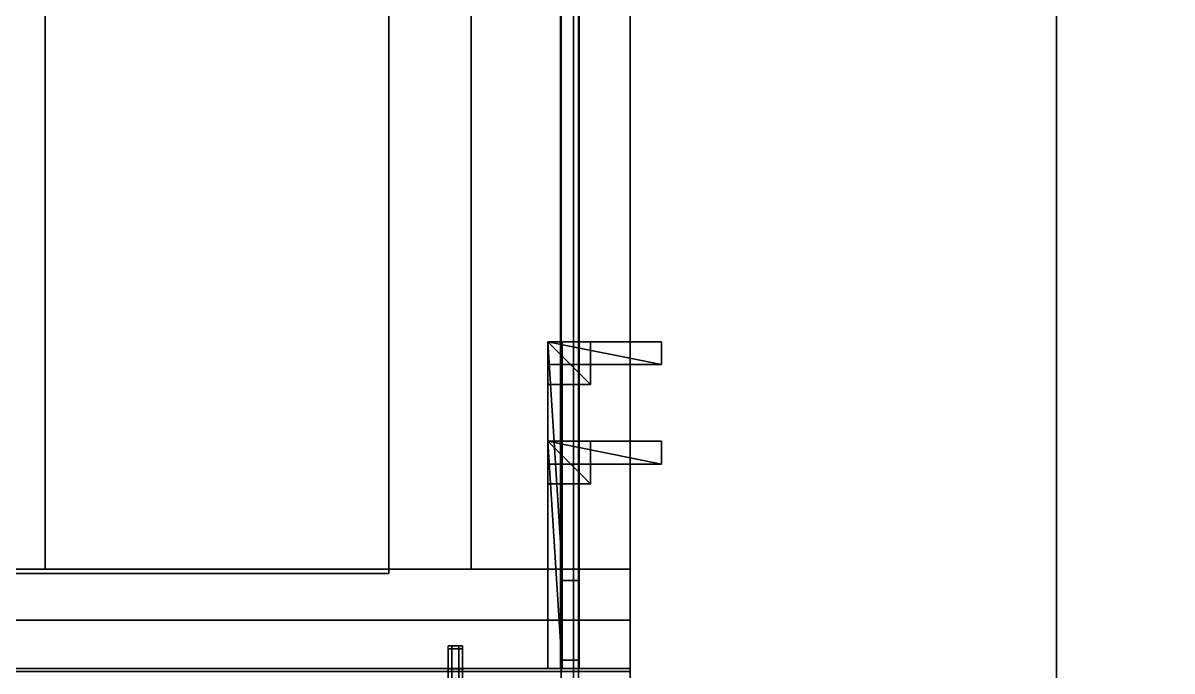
# Model space of a CAD drawing. Extents: x 0 to 4068, y -150 to 4325.
# Drawn here: x 1939.2 to 2343.7, y 2214.7 to 2442.7 of the extents above; entities that cross this region are included whole.
import ezdxf

# ---------------------------------------------------------------- set-up
doc = ezdxf.new("R2010")
doc.units = 0
for name, color, linetype in [('LAYER0', 7, 'CONTINUOUS'), ('LAYER413', 7, 'CONTINUOUS'), ('LAYER414', 2, 'CONTINUOUS'), ('LAYER415', 37, 'CONTINUOUS'), ('LAYER416', 253, 'CONTINUOUS'), ('LAYER417', 253, 'CONTINUOUS'), ('LAYER418', 253, 'CONTINUOUS'), ('LAYER419', 253, 'CONTINUOUS'), ('LAYER420', 253, 'CONTINUOUS'), ('LAYER421', 253, 'CONTINUOUS'), ('LAYER422', 7, 'CONTINUOUS'), ('LAYER433', 7, 'CONTINUOUS'), ('LAYER434', 7, 'CONTINUOUS'), ('LAYER435', 7, 'CONTINUOUS'), ('LAYER437', 7, 'CONTINUOUS'), ('LAYER446', 7, 'CONTINUOUS'), ('LAYER447', 7, 'CONTINUOUS'), ('LAYER465', 7, 'CONTINUOUS'), ('LAYER467', 7, 'CONTINUOUS'), ('LAYER477', 254, 'CONTINUOUS'), ('LAYER656', 7, 'CONTINUOUS'), ('LAYER657', 2, 'CONTINUOUS'), ('LAYER658', 7, 'CONTINUOUS'), ('LAYER659', 253, 'CONTINUOUS'), ('LAYER660', 253, 'CONTINUOUS'), ('LAYER661', 253, 'CONTINUOUS'), ('LAYER662', 253, 'CONTINUOUS'), ('LAYER663', 253, 'CONTINUOUS'), ('LAYER664', 253, 'CONTINUOUS'), ('LAYER665', 7, 'CONTINUOUS'), ('LAYER666', 253, 'CONTINUOUS'), ('LAYER667', 7, 'CONTINUOUS'), ('LAYER669', 253, 'CONTINUOUS'), ('LAYER686', 7, 'CONTINUOUS'), ('LAYER690', 254, 'CONTINUOUS'), ('LAYER821', 19, 'CONTINUOUS'), ('LAYER823', 19, 'CONTINUOUS')]:
    doc.layers.add(name, color=color, linetype=linetype)

msp = doc.modelspace()

# ---------------------------------------------------------------- linework, layer by layer
at = {"layer": 'LAYER0', "invisible_edges": 1}
for points in [[(4068, 4325, -5), (0, -150, -5), (0, 4325, -5), (4068, 4325, -5)], [(0, -150, -5), (4068, 4325, -5), (4068, -150, -5), (0, -150, -5)], [(4068, -150), (0, 4325), (0, -150), (4068, -150)], [(0, 4325), (4068, -150), (4068, 4325), (0, 4325)]]:
    msp.add_3dface(points, dxfattribs=at)
at = {"layer": 'LAYER413'}
for points, invisible_edges in [([(2303, 4325), (2153, 1439), (2153, 4175), (2303, 4325)], 1), ([(2153, 1439), (2303, 4325), (2303, 1571), (2153, 1439)], 1), ([(2153, 4175, 2410), (2303, 1571, 2410), (2303, 4325, 2410), (2153, 4175, 2410)], 1), ([(2303, 4325), (2303, 1571, 2410), (2303, 1571), (2303, 4325)], 1), ([(2303, 1571, 2410), (2303, 4325), (2303, 4325, 2410), (2303, 1571, 2410)], 1), ([(2153, 4175), (2153, 2084.5, 717.5), (2153, 2630.5, 2065.5), (2153, 4175)], 7), ([(2153, 4175), (2153, 2024.5, 717.5), (2153, 2084.5, 717.5), (2153, 4175)], 5), ([(2153, 1439), (2153, 2024.5, 717.5), (2153, 4175), (2153, 1439)], 3), ([(2153, 2630.5, 2145.5), (2153, 1439, 2410), (2153, 4175, 2410), (2153, 2630.5, 2145.5)], 5), ([(2303, 1571, 2410), (2153, 4175, 2410), (2153, 1439, 2410), (2303, 1571, 2410)], 1), ([(2153, 2630.5, 2065.5), (2153, 2084.5, 717.5), (2153, 2630.5, 2145.5), (2153, 2630.5, 2065.5)], 3), ([(2153, 2084.5, 797.5), (2153, 2630.5, 2145.5), (2153, 2084.5, 717.5), (2153, 2084.5, 797.5)], 3), ([(2153, 2024.5, 797.5), (2153, 2630.5, 2145.5), (2153, 2084.5, 797.5), (2153, 2024.5, 797.5)], 3), ([(2153, 1683.5, 1106.5), (2153, 2630.5, 2145.5), (2153, 2024.5, 797.5), (2153, 1683.5, 1106.5)], 7), ([(2153, 1683.5, 1186.5), (2153, 2630.5, 2145.5), (2153, 1683.5, 1106.5), (2153, 1683.5, 1186.5)], 3), ([(2153, 1683.5, 1702.5), (2153, 2630.5, 2145.5), (2153, 1683.5, 1186.5), (2153, 1683.5, 1702.5)], 7), ([(2153, 1683.5, 1782.5), (2153, 2630.5, 2145.5), (2153, 1683.5, 1702.5), (2153, 1683.5, 1782.5)], 3), ([(2153, 1623.5, 1782.5), (2153, 2630.5, 2145.5), (2153, 1683.5, 1782.5), (2153, 1623.5, 1782.5)], 3), ([(2153, 1623.5, 1782.5), (2153, 1439, 2410), (2153, 2630.5, 2145.5), (2153, 1623.5, 1782.5)], 7)]:
    msp.add_3dface(points, dxfattribs=dict(at, invisible_edges=invisible_edges))
at = {"layer": 'LAYER414'}
for points in [[(2124, 2250.5, 827), (2129, 2250.5, 827), (2124, 2330.5, 827), (2124, 2250.5, 827)], [(2124, 2330.5, 827), (2129, 2250.5, 827), (2129, 2330.5, 827), (2124, 2330.5, 827)], [(2124, 2330.5, 827), (2129, 2330.5, 827), (2124, 2330.5, 804), (2124, 2330.5, 827)], [(2124, 2330.5, 804), (2129, 2330.5, 827), (2129, 2330.5, 804), (2124, 2330.5, 804)], [(2124, 2250.5, 827), (2124, 2330.5, 827), (2124, 2250.5, 804), (2124, 2250.5, 827)], [(2124, 2250.5, 804), (2124, 2330.5, 827), (2124, 2330.5, 804), (2124, 2250.5, 804)], [(2124, 2250.5, 804), (2124, 2330.5, 804), (2129, 2250.5, 804), (2124, 2250.5, 804)], [(2129, 2250.5, 804), (2124, 2330.5, 804), (2129, 2330.5, 804), (2129, 2250.5, 804)], [(2129, 2250.5, 804), (2129, 2330.5, 804), (2129, 2250.5, 827), (2129, 2250.5, 804)], [(2129, 2250.5, 827), (2129, 2330.5, 804), (2129, 2330.5, 827), (2129, 2250.5, 827)], [(2124, 2250.5, 804), (2129, 2250.5, 804), (2124, 2250.5, 827), (2124, 2250.5, 804)], [(2124, 2250.5, 827), (2129, 2250.5, 804), (2129, 2250.5, 827), (2124, 2250.5, 827)]]:
    msp.add_3dface(points, dxfattribs=at)
at = {"layer": 'LAYER415', "invisible_edges": 1}
for points in [[(2124, 2330.5, 804), (2124, 2250.5, 827), (2124, 2330.5, 827), (2124, 2330.5, 804)], [(2124, 2250.5, 827), (2124, 2330.5, 804), (2124, 2250.5, 804), (2124, 2250.5, 827)], [(2129, 2330.5, 827), (2124, 2250.5, 827), (2129, 2250.5, 827), (2129, 2330.5, 827)], [(2124, 2250.5, 827), (2129, 2330.5, 827), (2124, 2330.5, 827), (2124, 2250.5, 827)], [(2124, 2330.5, 804), (2129, 2250.5, 804), (2124, 2250.5, 804), (2124, 2330.5, 804)], [(2129, 2250.5, 804), (2124, 2330.5, 804), (2129, 2330.5, 804), (2129, 2250.5, 804)], [(2129, 2330.5, 827), (2124, 2330.5, 804), (2124, 2330.5, 827), (2129, 2330.5, 827)], [(2124, 2330.5, 804), (2129, 2330.5, 827), (2129, 2330.5, 804), (2124, 2330.5, 804)], [(2129, 2250.5, 804), (2129, 2330.5, 827), (2129, 2250.5, 827), (2129, 2250.5, 804)], [(2129, 2330.5, 827), (2129, 2250.5, 804), (2129, 2330.5, 804), (2129, 2330.5, 827)], [(2129, 2250.5, 804), (2124, 2250.5, 827), (2124, 2250.5, 804), (2129, 2250.5, 804)], [(2124, 2250.5, 827), (2129, 2250.5, 804), (2129, 2250.5, 827), (2124, 2250.5, 827)]]:
    msp.add_3dface(points, dxfattribs=at)
at = {"layer": 'LAYER416'}
for points in [[(2124, 2315.5, 827), (2139, 2315.5, 827), (2124, 2330.5, 827), (2124, 2315.5, 827)], [(2124, 2330.5, 827), (2139, 2315.5, 827), (2139, 2330.5, 827), (2124, 2330.5, 827)], [(2124, 2330.5, 827), (2139, 2330.5, 827), (2124, 2330.5, 812), (2124, 2330.5, 827)], [(2124, 2330.5, 812), (2139, 2330.5, 827), (2139, 2330.5, 812), (2124, 2330.5, 812)], [(2124, 2315.5, 827), (2124, 2330.5, 827), (2124, 2315.5, 812), (2124, 2315.5, 827)], [(2124, 2315.5, 812), (2124, 2330.5, 827), (2124, 2330.5, 812), (2124, 2315.5, 812)], [(2124, 2315.5, 812), (2124, 2330.5, 812), (2139, 2315.5, 812), (2124, 2315.5, 812)], [(2139, 2315.5, 812), (2124, 2330.5, 812), (2139, 2330.5, 812), (2139, 2315.5, 812)], [(2139, 2315.5, 812), (2139, 2330.5, 812), (2139, 2315.5, 827), (2139, 2315.5, 812)], [(2139, 2315.5, 827), (2139, 2330.5, 812), (2139, 2330.5, 827), (2139, 2315.5, 827)], [(2124, 2315.5, 812), (2139, 2315.5, 812), (2124, 2315.5, 827), (2124, 2315.5, 812)], [(2124, 2315.5, 827), (2139, 2315.5, 812), (2139, 2315.5, 827), (2124, 2315.5, 827)]]:
    msp.add_3dface(points, dxfattribs=at)
at = {"layer": 'LAYER417'}
for points in [[(2124, 2315.5, 827), (2139, 2315.5, 827), (2124, 2330.5, 827), (2124, 2315.5, 827)], [(2124, 2330.5, 827), (2139, 2315.5, 827), (2139, 2330.5, 827), (2124, 2330.5, 827)], [(2124, 2330.5, 827), (2139, 2330.5, 827), (2124, 2330.5, 812), (2124, 2330.5, 827)], [(2124, 2330.5, 812), (2139, 2330.5, 827), (2139, 2330.5, 812), (2124, 2330.5, 812)], [(2124, 2315.5, 827), (2124, 2330.5, 827), (2124, 2315.5, 812), (2124, 2315.5, 827)], [(2124, 2315.5, 812), (2124, 2330.5, 827), (2124, 2330.5, 812), (2124, 2315.5, 812)], [(2124, 2315.5, 812), (2124, 2330.5, 812), (2139, 2315.5, 812), (2124, 2315.5, 812)], [(2139, 2315.5, 812), (2124, 2330.5, 812), (2139, 2330.5, 812), (2139, 2315.5, 812)], [(2139, 2315.5, 812), (2139, 2330.5, 812), (2139, 2315.5, 827), (2139, 2315.5, 812)], [(2139, 2315.5, 827), (2139, 2330.5, 812), (2139, 2330.5, 827), (2139, 2315.5, 827)], [(2124, 2315.5, 812), (2139, 2315.5, 812), (2124, 2315.5, 827), (2124, 2315.5, 812)], [(2124, 2315.5, 827), (2139, 2315.5, 812), (2139, 2315.5, 827), (2124, 2315.5, 827)]]:
    msp.add_3dface(points, dxfattribs=at)
at = {"layer": 'LAYER418'}
for points in [[(2124, 2315.5, 827), (2139, 2315.5, 827), (2124, 2330.5, 827), (2124, 2315.5, 827)], [(2124, 2330.5, 827), (2139, 2315.5, 827), (2139, 2330.5, 827), (2124, 2330.5, 827)], [(2124, 2330.5, 827), (2139, 2330.5, 827), (2124, 2330.5, 812), (2124, 2330.5, 827)], [(2124, 2330.5, 812), (2139, 2330.5, 827), (2139, 2330.5, 812), (2124, 2330.5, 812)], [(2124, 2315.5, 827), (2124, 2330.5, 827), (2124, 2315.5, 812), (2124, 2315.5, 827)], [(2124, 2315.5, 812), (2124, 2330.5, 827), (2124, 2330.5, 812), (2124, 2315.5, 812)], [(2124, 2315.5, 812), (2124, 2330.5, 812), (2139, 2315.5, 812), (2124, 2315.5, 812)], [(2139, 2315.5, 812), (2124, 2330.5, 812), (2139, 2330.5, 812), (2139, 2315.5, 812)], [(2139, 2315.5, 812), (2139, 2330.5, 812), (2139, 2315.5, 827), (2139, 2315.5, 812)], [(2139, 2315.5, 827), (2139, 2330.5, 812), (2139, 2330.5, 827), (2139, 2315.5, 827)], [(2124, 2315.5, 812), (2139, 2315.5, 812), (2124, 2315.5, 827), (2124, 2315.5, 812)], [(2124, 2315.5, 827), (2139, 2315.5, 812), (2139, 2315.5, 827), (2124, 2315.5, 827)]]:
    msp.add_3dface(points, dxfattribs=at)
at = {"layer": 'LAYER419'}
for points in [[(2124, 2315.5, 827), (2139, 2315.5, 827), (2124, 2330.5, 827), (2124, 2315.5, 827)], [(2124, 2330.5, 827), (2139, 2315.5, 827), (2139, 2330.5, 827), (2124, 2330.5, 827)], [(2124, 2330.5, 827), (2139, 2330.5, 827), (2124, 2330.5, 812), (2124, 2330.5, 827)], [(2124, 2330.5, 812), (2139, 2330.5, 827), (2139, 2330.5, 812), (2124, 2330.5, 812)], [(2124, 2315.5, 827), (2124, 2330.5, 827), (2124, 2315.5, 812), (2124, 2315.5, 827)], [(2124, 2315.5, 812), (2124, 2330.5, 827), (2124, 2330.5, 812), (2124, 2315.5, 812)], [(2124, 2315.5, 812), (2124, 2330.5, 812), (2139, 2315.5, 812), (2124, 2315.5, 812)], [(2139, 2315.5, 812), (2124, 2330.5, 812), (2139, 2330.5, 812), (2139, 2315.5, 812)], [(2139, 2315.5, 812), (2139, 2330.5, 812), (2139, 2315.5, 827), (2139, 2315.5, 812)], [(2139, 2315.5, 827), (2139, 2330.5, 812), (2139, 2330.5, 827), (2139, 2315.5, 827)], [(2124, 2315.5, 812), (2139, 2315.5, 812), (2124, 2315.5, 827), (2124, 2315.5, 812)], [(2124, 2315.5, 827), (2139, 2315.5, 812), (2139, 2315.5, 827), (2124, 2315.5, 827)]]:
    msp.add_3dface(points, dxfattribs=at)
at = {"layer": 'LAYER420'}
for points in [[(2124, 2322.5, 827), (2164, 2322.5, 827), (2124, 2330.5, 827), (2124, 2322.5, 827)], [(2124, 2330.5, 827), (2164, 2322.5, 827), (2164, 2330.5, 827), (2124, 2330.5, 827)], [(2124, 2330.5, 827), (2164, 2330.5, 827), (2124, 2330.5, 819), (2124, 2330.5, 827)], [(2124, 2330.5, 819), (2164, 2330.5, 827), (2164, 2330.5, 819), (2124, 2330.5, 819)], [(2124, 2322.5, 827), (2124, 2330.5, 827), (2124, 2322.5, 819), (2124, 2322.5, 827)], [(2124, 2322.5, 819), (2124, 2330.5, 827), (2124, 2330.5, 819), (2124, 2322.5, 819)], [(2124, 2322.5, 819), (2124, 2330.5, 819), (2164, 2322.5, 819), (2124, 2322.5, 819)], [(2164, 2322.5, 819), (2124, 2330.5, 819), (2164, 2330.5, 819), (2164, 2322.5, 819)], [(2164, 2322.5, 819), (2164, 2330.5, 819), (2164, 2322.5, 827), (2164, 2322.5, 819)], [(2164, 2322.5, 827), (2164, 2330.5, 819), (2164, 2330.5, 827), (2164, 2322.5, 827)], [(2124, 2322.5, 819), (2164, 2322.5, 819), (2124, 2322.5, 827), (2124, 2322.5, 819)], [(2124, 2322.5, 827), (2164, 2322.5, 819), (2164, 2322.5, 827), (2124, 2322.5, 827)]]:
    msp.add_3dface(points, dxfattribs=at)
at = {"layer": 'LAYER421'}
for points in [[(2124, 2250.5, 827), (2129, 2250.5, 827), (2124, 2330.5, 827), (2124, 2250.5, 827)], [(2124, 2330.5, 827), (2129, 2250.5, 827), (2129, 2330.5, 827), (2124, 2330.5, 827)], [(2124, 2330.5, 827), (2129, 2330.5, 827), (2124, 2330.5, 811), (2124, 2330.5, 827)], [(2124, 2330.5, 811), (2129, 2330.5, 827), (2129, 2330.5, 811), (2124, 2330.5, 811)], [(2124, 2250.5, 827), (2124, 2330.5, 827), (2124, 2250.5, 811), (2124, 2250.5, 827)], [(2124, 2250.5, 811), (2124, 2330.5, 827), (2124, 2330.5, 811), (2124, 2250.5, 811)], [(2124, 2250.5, 811), (2124, 2330.5, 811), (2129, 2250.5, 811), (2124, 2250.5, 811)], [(2129, 2250.5, 811), (2124, 2330.5, 811), (2129, 2330.5, 811), (2129, 2250.5, 811)], [(2129, 2250.5, 811), (2129, 2330.5, 811), (2129, 2250.5, 827), (2129, 2250.5, 811)], [(2129, 2250.5, 827), (2129, 2330.5, 811), (2129, 2330.5, 827), (2129, 2250.5, 827)], [(2124, 2250.5, 811), (2129, 2250.5, 811), (2124, 2250.5, 827), (2124, 2250.5, 811)], [(2124, 2250.5, 827), (2129, 2250.5, 811), (2129, 2250.5, 827), (2124, 2250.5, 827)]]:
    msp.add_3dface(points, dxfattribs=at)
at = {"layer": 'LAYER422', "invisible_edges": 1}
for points in [[(2153, 2250.5, 149), (1617, 2994.5, 149), (2153, 2994.5, 149), (2153, 2250.5, 149)], [(1617, 2994.5, 149), (2153, 2250.5, 149), (1617, 2250.5, 149), (1617, 2994.5, 149)], [(1617, 2250.5, 167), (2153, 2994.5, 167), (1617, 2994.5, 167), (1617, 2250.5, 167)], [(2153, 2994.5, 167), (1617, 2250.5, 167), (2153, 2250.5, 167), (2153, 2994.5, 167)], [(2153, 2994.5, 167), (2153, 2250.5, 149), (2153, 2994.5, 149), (2153, 2994.5, 167)], [(2153, 2250.5, 149), (2153, 2994.5, 167), (2153, 2250.5, 167), (2153, 2250.5, 149)], [(2153, 2250.5, 149), (1617, 2250.5, 167), (1617, 2250.5, 149), (2153, 2250.5, 149)], [(1617, 2250.5, 167), (2153, 2250.5, 149), (2153, 2250.5, 167), (1617, 2250.5, 167)]]:
    msp.add_3dface(points, dxfattribs=at)
at = {"layer": 'LAYER433', "invisible_edges": 1}
for points in [[(2097, 2994.5, 228), (1947, 2250.5, 228), (2097, 2250.5, 228), (2097, 2994.5, 228)], [(1947, 2250.5, 228), (2097, 2994.5, 228), (1947, 2994.5, 228), (1947, 2250.5, 228)], [(1947, 2994.5, 210), (1947, 2250.5, 228), (1947, 2994.5, 228), (1947, 2994.5, 210)], [(1947, 2250.5, 228), (1947, 2994.5, 210), (1947, 2250.5, 210), (1947, 2250.5, 228)], [(1947, 2994.5, 210), (2097, 2250.5, 210), (1947, 2250.5, 210), (1947, 2994.5, 210)], [(2097, 2250.5, 210), (1947, 2994.5, 210), (2097, 2994.5, 210), (2097, 2250.5, 210)], [(2097, 2250.5, 210), (2097, 2994.5, 228), (2097, 2250.5, 228), (2097, 2250.5, 210)], [(2097, 2994.5, 228), (2097, 2250.5, 210), (2097, 2994.5, 210), (2097, 2994.5, 228)], [(2097, 2250.5, 210), (1947, 2250.5, 228), (1947, 2250.5, 210), (2097, 2250.5, 210)], [(1947, 2250.5, 228), (2097, 2250.5, 210), (2097, 2250.5, 228), (1947, 2250.5, 228)]]:
    msp.add_3dface(points, dxfattribs=at)
at = {"layer": 'LAYER434', "invisible_edges": 1}
for points in [[(2097, 2994.5, 210), (1947, 2250.5, 210), (2097, 2250.5, 210), (2097, 2994.5, 210)], [(1947, 2250.5, 210), (2097, 2994.5, 210), (1947, 2994.5, 210), (1947, 2250.5, 210)], [(1947, 2994.5, 192), (1947, 2250.5, 210), (1947, 2994.5, 210), (1947, 2994.5, 192)], [(1947, 2250.5, 210), (1947, 2994.5, 192), (1947, 2250.5, 192), (1947, 2250.5, 210)], [(1947, 2994.5, 192), (2097, 2250.5, 192), (1947, 2250.5, 192), (1947, 2994.5, 192)], [(2097, 2250.5, 192), (1947, 2994.5, 192), (2097, 2994.5, 192), (2097, 2250.5, 192)], [(2097, 2250.5, 192), (2097, 2994.5, 210), (2097, 2250.5, 210), (2097, 2250.5, 192)], [(2097, 2994.5, 210), (2097, 2250.5, 192), (2097, 2994.5, 192), (2097, 2994.5, 210)], [(2097, 2250.5, 192), (1947, 2250.5, 210), (1947, 2250.5, 192), (2097, 2250.5, 192)], [(1947, 2250.5, 210), (2097, 2250.5, 192), (2097, 2250.5, 210), (1947, 2250.5, 210)]]:
    msp.add_3dface(points, dxfattribs=at)
at = {"layer": 'LAYER435', "invisible_edges": 1}
for points in [[(2097, 2994.5, 246), (1947, 2250.5, 246), (2097, 2250.5, 246), (2097, 2994.5, 246)], [(1947, 2250.5, 246), (2097, 2994.5, 246), (1947, 2994.5, 246), (1947, 2250.5, 246)], [(1947, 2994.5, 228), (1947, 2250.5, 246), (1947, 2994.5, 246), (1947, 2994.5, 228)], [(1947, 2250.5, 246), (1947, 2994.5, 228), (1947, 2250.5, 228), (1947, 2250.5, 246)], [(1947, 2994.5, 228), (2097, 2250.5, 228), (1947, 2250.5, 228), (1947, 2994.5, 228)], [(2097, 2250.5, 228), (1947, 2994.5, 228), (2097, 2994.5, 228), (2097, 2250.5, 228)], [(2097, 2250.5, 228), (2097, 2994.5, 246), (2097, 2250.5, 246), (2097, 2250.5, 228)], [(2097, 2994.5, 246), (2097, 2250.5, 228), (2097, 2994.5, 228), (2097, 2994.5, 246)], [(2097, 2250.5, 228), (1947, 2250.5, 246), (1947, 2250.5, 228), (2097, 2250.5, 228)], [(1947, 2250.5, 246), (2097, 2250.5, 228), (2097, 2250.5, 246), (1947, 2250.5, 246)]]:
    msp.add_3dface(points, dxfattribs=at)
at = {"layer": 'LAYER437', "invisible_edges": 1}
for points in [[(2153, 2250.5, 148), (1617, 2250.5, 868), (2153, 2250.5, 868), (2153, 2250.5, 148)], [(1617, 2250.5, 868), (2153, 2250.5, 148), (1617, 2250.5, 148), (1617, 2250.5, 868)], [(2153, 2250.5, 148), (1617, 2232.5, 148), (1617, 2250.5, 148), (2153, 2250.5, 148)], [(1617, 2232.5, 148), (2153, 2250.5, 148), (2153, 2232.5, 148), (1617, 2232.5, 148)], [(2153, 2232.5, 868), (1617, 2250.5, 868), (1617, 2232.5, 868), (2153, 2232.5, 868)], [(1617, 2250.5, 868), (2153, 2232.5, 868), (2153, 2250.5, 868), (1617, 2250.5, 868)], [(2153, 2232.5, 868), (2153, 2250.5, 148), (2153, 2250.5, 868), (2153, 2232.5, 868)], [(2153, 2250.5, 148), (2153, 2232.5, 868), (2153, 2232.5, 148), (2153, 2250.5, 148)], [(1617, 2232.5, 148), (2153, 2232.5, 868), (1617, 2232.5, 868), (1617, 2232.5, 148)], [(2153, 2232.5, 868), (1617, 2232.5, 148), (2153, 2232.5, 148), (2153, 2232.5, 868)]]:
    msp.add_3dface(points, dxfattribs=at)
at = {"layer": 'LAYER446', "invisible_edges": 1}
for points in [[(2135, 2994.5, 867.5), (2153, 2250.5, 867.5), (2153, 2994.5, 867.5), (2135, 2994.5, 867.5)], [(2153, 2250.5, 867.5), (2135, 2994.5, 867.5), (2135, 2250.5, 867.5), (2153, 2250.5, 867.5)], [(2135, 2250.5, 747.5), (2153, 2994.5, 747.5), (2153, 2250.5, 747.5), (2135, 2250.5, 747.5)], [(2153, 2994.5, 747.5), (2135, 2250.5, 747.5), (2135, 2994.5, 747.5), (2153, 2994.5, 747.5)], [(2135, 2994.5, 867.5), (2135, 2250.5, 747.5), (2135, 2250.5, 867.5), (2135, 2994.5, 867.5)], [(2135, 2250.5, 747.5), (2135, 2994.5, 867.5), (2135, 2994.5, 747.5), (2135, 2250.5, 747.5)], [(2153, 2994.5, 747.5), (2153, 2250.5, 867.5), (2153, 2250.5, 747.5), (2153, 2994.5, 747.5)], [(2153, 2250.5, 867.5), (2153, 2994.5, 747.5), (2153, 2994.5, 867.5), (2153, 2250.5, 867.5)], [(2135, 2250.5, 747.5), (2153, 2250.5, 867.5), (2135, 2250.5, 867.5), (2135, 2250.5, 747.5)], [(2153, 2250.5, 867.5), (2135, 2250.5, 747.5), (2153, 2250.5, 747.5), (2153, 2250.5, 867.5)]]:
    msp.add_3dface(points, dxfattribs=at)
at = {"layer": 'LAYER447', "invisible_edges": 1}
for points in [[(2128.7, 2998.5, 867.5), (2134.7, 2246.5, 867.5), (2134.7, 2998.5, 867.5), (2128.7, 2998.5, 867.5)], [(2134.7, 2246.5, 867.5), (2128.7, 2998.5, 867.5), (2128.7, 2246.5, 867.5), (2134.7, 2246.5, 867.5)], [(2128.7, 2246.5, 163), (2134.7, 2998.5, 163), (2134.7, 2246.5, 163), (2128.7, 2246.5, 163)], [(2134.7, 2998.5, 163), (2128.7, 2246.5, 163), (2128.7, 2998.5, 163), (2134.7, 2998.5, 163)], [(2128.7, 2998.5, 867.5), (2128.7, 2246.5, 163), (2128.7, 2246.5, 867.5), (2128.7, 2998.5, 867.5)], [(2128.7, 2246.5, 163), (2128.7, 2998.5, 867.5), (2128.7, 2998.5, 163), (2128.7, 2246.5, 163)], [(2134.7, 2998.5, 163), (2134.7, 2246.5, 867.5), (2134.7, 2246.5, 163), (2134.7, 2998.5, 163)], [(2134.7, 2246.5, 867.5), (2134.7, 2998.5, 163), (2134.7, 2998.5, 867.5), (2134.7, 2246.5, 867.5)], [(2128.7, 2246.5, 163), (2134.7, 2246.5, 867.5), (2128.7, 2246.5, 867.5), (2128.7, 2246.5, 163)], [(2134.7, 2246.5, 867.5), (2128.7, 2246.5, 163), (2134.7, 2246.5, 163), (2134.7, 2246.5, 867.5)]]:
    msp.add_3dface(points, dxfattribs=at)
at = {"layer": 'LAYER465', "invisible_edges": 1}
for points in [[(2153, 2232.5, 148), (1617, 2214.5, 148), (1617, 2232.5, 148), (2153, 2232.5, 148)], [(1617, 2214.5, 148), (2153, 2232.5, 148), (2153, 2214.5, 148), (1617, 2214.5, 148)], [(2153, 2214.5, 868), (1617, 2232.5, 868), (1617, 2214.5, 868), (2153, 2214.5, 868)], [(1617, 2232.5, 868), (2153, 2214.5, 868), (2153, 2232.5, 868), (1617, 2232.5, 868)], [(1617, 2232.5, 868), (2153, 2232.5, 148), (1617, 2232.5, 148), (1617, 2232.5, 868)], [(2153, 2232.5, 148), (1617, 2232.5, 868), (2153, 2232.5, 868), (2153, 2232.5, 148)], [(2153, 2232.5, 148), (2153, 2214.5, 868), (2153, 2214.5, 148), (2153, 2232.5, 148)], [(2153, 2214.5, 868), (2153, 2232.5, 148), (2153, 2232.5, 868), (2153, 2214.5, 868)]]:
    msp.add_3dface(points, dxfattribs=at)
at = {"layer": 'LAYER467', "invisible_edges": 1}
for points in [[(2128.7, 2218.5, 867.5), (2134.7, 1946.5, 867.5), (2134.7, 2218.5, 867.5), (2128.7, 2218.5, 867.5)], [(2134.7, 1946.5, 867.5), (2128.7, 2218.5, 867.5), (2128.7, 1946.5, 867.5), (2134.7, 1946.5, 867.5)], [(2134.7, 2218.5, 163), (2128.7, 2218.5, 867.5), (2134.7, 2218.5, 867.5), (2134.7, 2218.5, 163)], [(2128.7, 2218.5, 867.5), (2134.7, 2218.5, 163), (2128.7, 2218.5, 163), (2128.7, 2218.5, 867.5)], [(2128.7, 1946.5, 163), (2134.7, 2218.5, 163), (2134.7, 1946.5, 163), (2128.7, 1946.5, 163)], [(2134.7, 2218.5, 163), (2128.7, 1946.5, 163), (2128.7, 2218.5, 163), (2134.7, 2218.5, 163)], [(2128.7, 2218.5, 867.5), (2128.7, 1946.5, 163), (2128.7, 1946.5, 867.5), (2128.7, 2218.5, 867.5)], [(2128.7, 1946.5, 163), (2128.7, 2218.5, 867.5), (2128.7, 2218.5, 163), (2128.7, 1946.5, 163)], [(2134.7, 2218.5, 163), (2134.7, 1946.5, 867.5), (2134.7, 1946.5, 163), (2134.7, 2218.5, 163)], [(2134.7, 1946.5, 867.5), (2134.7, 2218.5, 163), (2134.7, 2218.5, 867.5), (2134.7, 1946.5, 867.5)]]:
    msp.add_3dface(points, dxfattribs=at)
at = {"layer": 'LAYER477'}
for points in [[(2088.9, 2222.5, 496.5), (2093.9, 2222.5, 496.5), (2092.65, 2222.5, 498.665), (2090.15, 2222.5, 498.665)], [(2088.9, 2222.5, 496.5), (2090.15, 2222.5, 494.3349), (2092.65, 2222.5, 494.3349), (2093.9, 2222.5, 496.5)]]:
    msp.add_3dface(points, dxfattribs=at)
at = {"layer": 'LAYER656', "invisible_edges": 1}
for points in [[(2135, 2215.5, 2221), (2153, 3029.5, 2221), (2153, 2215.5, 2221), (2135, 2215.5, 2221)], [(2153, 3029.5, 2221), (2135, 2215.5, 2221), (2135, 3029.5, 2221), (2153, 3029.5, 2221)], [(2135, 3029.5, 2341), (2153, 2215.5, 2341), (2153, 3029.5, 2341), (2135, 3029.5, 2341)], [(2153, 2215.5, 2341), (2135, 3029.5, 2341), (2135, 2215.5, 2341), (2153, 2215.5, 2341)], [(2135, 2215.5, 2221), (2135, 3029.5, 2341), (2135, 3029.5, 2221), (2135, 2215.5, 2221)], [(2135, 3029.5, 2341), (2135, 2215.5, 2221), (2135, 2215.5, 2341), (2135, 3029.5, 2341)], [(2153, 2215.5, 2341), (2153, 3029.5, 2221), (2153, 3029.5, 2341), (2153, 2215.5, 2341)], [(2153, 3029.5, 2221), (2153, 2215.5, 2341), (2153, 2215.5, 2221), (2153, 3029.5, 2221)], [(2153, 2215.5, 2341), (2135, 2215.5, 2221), (2153, 2215.5, 2221), (2153, 2215.5, 2341)], [(2135, 2215.5, 2221), (2153, 2215.5, 2341), (2135, 2215.5, 2341), (2135, 2215.5, 2221)]]:
    msp.add_3dface(points, dxfattribs=at)
at = {"layer": 'LAYER657'}
for points in [[(2124, 2215.5, 2318), (2129, 2215.5, 2318), (2124, 2295.5, 2318), (2124, 2215.5, 2318)], [(2124, 2295.5, 2318), (2129, 2215.5, 2318), (2129, 2295.5, 2318), (2124, 2295.5, 2318)], [(2124, 2295.5, 2318), (2129, 2295.5, 2318), (2124, 2295.5, 2295), (2124, 2295.5, 2318)], [(2124, 2295.5, 2295), (2129, 2295.5, 2318), (2129, 2295.5, 2295), (2124, 2295.5, 2295)], [(2124, 2215.5, 2318), (2124, 2295.5, 2318), (2124, 2215.5, 2295), (2124, 2215.5, 2318)], [(2124, 2215.5, 2295), (2124, 2295.5, 2318), (2124, 2295.5, 2295), (2124, 2215.5, 2295)], [(2124, 2215.5, 2295), (2124, 2295.5, 2295), (2129, 2215.5, 2295), (2124, 2215.5, 2295)], [(2129, 2215.5, 2295), (2124, 2295.5, 2295), (2129, 2295.5, 2295), (2129, 2215.5, 2295)], [(2129, 2215.5, 2295), (2129, 2295.5, 2295), (2129, 2215.5, 2318), (2129, 2215.5, 2295)], [(2129, 2215.5, 2318), (2129, 2295.5, 2295), (2129, 2295.5, 2318), (2129, 2215.5, 2318)], [(2124, 2215.5, 2295), (2129, 2215.5, 2295), (2124, 2215.5, 2318), (2124, 2215.5, 2295)], [(2124, 2215.5, 2318), (2129, 2215.5, 2295), (2129, 2215.5, 2318), (2124, 2215.5, 2318)]]:
    msp.add_3dface(points, dxfattribs=at)
at = {"layer": 'LAYER658', "invisible_edges": 1}
for points in [[(2124, 2295.5, 2295), (2124, 2215.5, 2318), (2124, 2295.5, 2318), (2124, 2295.5, 2295)], [(2124, 2215.5, 2318), (2124, 2295.5, 2295), (2124, 2215.5, 2295), (2124, 2215.5, 2318)], [(2129, 2295.5, 2318), (2124, 2215.5, 2318), (2129, 2215.5, 2318), (2129, 2295.5, 2318)], [(2124, 2215.5, 2318), (2129, 2295.5, 2318), (2124, 2295.5, 2318), (2124, 2215.5, 2318)], [(2124, 2295.5, 2295), (2129, 2215.5, 2295), (2124, 2215.5, 2295), (2124, 2295.5, 2295)], [(2129, 2215.5, 2295), (2124, 2295.5, 2295), (2129, 2295.5, 2295), (2129, 2215.5, 2295)], [(2129, 2295.5, 2318), (2124, 2295.5, 2295), (2124, 2295.5, 2318), (2129, 2295.5, 2318)], [(2124, 2295.5, 2295), (2129, 2295.5, 2318), (2129, 2295.5, 2295), (2124, 2295.5, 2295)], [(2129, 2215.5, 2295), (2129, 2295.5, 2318), (2129, 2215.5, 2318), (2129, 2215.5, 2295)], [(2129, 2295.5, 2318), (2129, 2215.5, 2295), (2129, 2295.5, 2295), (2129, 2295.5, 2318)], [(2129, 2215.5, 2295), (2124, 2215.5, 2318), (2124, 2215.5, 2295), (2129, 2215.5, 2295)], [(2124, 2215.5, 2318), (2129, 2215.5, 2295), (2129, 2215.5, 2318), (2124, 2215.5, 2318)]]:
    msp.add_3dface(points, dxfattribs=at)
at = {"layer": 'LAYER659'}
for points in [[(2124, 2280.5, 2318), (2139, 2280.5, 2318), (2124, 2295.5, 2318), (2124, 2280.5, 2318)], [(2124, 2295.5, 2318), (2139, 2280.5, 2318), (2139, 2295.5, 2318), (2124, 2295.5, 2318)], [(2124, 2295.5, 2318), (2139, 2295.5, 2318), (2124, 2295.5, 2303), (2124, 2295.5, 2318)], [(2124, 2295.5, 2303), (2139, 2295.5, 2318), (2139, 2295.5, 2303), (2124, 2295.5, 2303)], [(2124, 2280.5, 2318), (2124, 2295.5, 2318), (2124, 2280.5, 2303), (2124, 2280.5, 2318)], [(2124, 2280.5, 2303), (2124, 2295.5, 2318), (2124, 2295.5, 2303), (2124, 2280.5, 2303)], [(2124, 2280.5, 2303), (2124, 2295.5, 2303), (2139, 2280.5, 2303), (2124, 2280.5, 2303)], [(2139, 2280.5, 2303), (2124, 2295.5, 2303), (2139, 2295.5, 2303), (2139, 2280.5, 2303)], [(2139, 2280.5, 2303), (2139, 2295.5, 2303), (2139, 2280.5, 2318), (2139, 2280.5, 2303)], [(2139, 2280.5, 2318), (2139, 2295.5, 2303), (2139, 2295.5, 2318), (2139, 2280.5, 2318)], [(2124, 2280.5, 2303), (2139, 2280.5, 2303), (2124, 2280.5, 2318), (2124, 2280.5, 2303)], [(2124, 2280.5, 2318), (2139, 2280.5, 2303), (2139, 2280.5, 2318), (2124, 2280.5, 2318)]]:
    msp.add_3dface(points, dxfattribs=at)
at = {"layer": 'LAYER660'}
for points in [[(2124, 2280.5, 2318), (2139, 2280.5, 2318), (2124, 2295.5, 2318), (2124, 2280.5, 2318)], [(2124, 2295.5, 2318), (2139, 2280.5, 2318), (2139, 2295.5, 2318), (2124, 2295.5, 2318)], [(2124, 2295.5, 2318), (2139, 2295.5, 2318), (2124, 2295.5, 2303), (2124, 2295.5, 2318)], [(2124, 2295.5, 2303), (2139, 2295.5, 2318), (2139, 2295.5, 2303), (2124, 2295.5, 2303)], [(2124, 2280.5, 2318), (2124, 2295.5, 2318), (2124, 2280.5, 2303), (2124, 2280.5, 2318)], [(2124, 2280.5, 2303), (2124, 2295.5, 2318), (2124, 2295.5, 2303), (2124, 2280.5, 2303)], [(2124, 2280.5, 2303), (2124, 2295.5, 2303), (2139, 2280.5, 2303), (2124, 2280.5, 2303)], [(2139, 2280.5, 2303), (2124, 2295.5, 2303), (2139, 2295.5, 2303), (2139, 2280.5, 2303)], [(2139, 2280.5, 2303), (2139, 2295.5, 2303), (2139, 2280.5, 2318), (2139, 2280.5, 2303)], [(2139, 2280.5, 2318), (2139, 2295.5, 2303), (2139, 2295.5, 2318), (2139, 2280.5, 2318)], [(2124, 2280.5, 2303), (2139, 2280.5, 2303), (2124, 2280.5, 2318), (2124, 2280.5, 2303)], [(2124, 2280.5, 2318), (2139, 2280.5, 2303), (2139, 2280.5, 2318), (2124, 2280.5, 2318)]]:
    msp.add_3dface(points, dxfattribs=at)
at = {"layer": 'LAYER661'}
for points in [[(2124, 2280.5, 2318), (2139, 2280.5, 2318), (2124, 2295.5, 2318), (2124, 2280.5, 2318)], [(2124, 2295.5, 2318), (2139, 2280.5, 2318), (2139, 2295.5, 2318), (2124, 2295.5, 2318)], [(2124, 2295.5, 2318), (2139, 2295.5, 2318), (2124, 2295.5, 2303), (2124, 2295.5, 2318)], [(2124, 2295.5, 2303), (2139, 2295.5, 2318), (2139, 2295.5, 2303), (2124, 2295.5, 2303)], [(2124, 2280.5, 2318), (2124, 2295.5, 2318), (2124, 2280.5, 2303), (2124, 2280.5, 2318)], [(2124, 2280.5, 2303), (2124, 2295.5, 2318), (2124, 2295.5, 2303), (2124, 2280.5, 2303)], [(2124, 2280.5, 2303), (2124, 2295.5, 2303), (2139, 2280.5, 2303), (2124, 2280.5, 2303)], [(2139, 2280.5, 2303), (2124, 2295.5, 2303), (2139, 2295.5, 2303), (2139, 2280.5, 2303)], [(2139, 2280.5, 2303), (2139, 2295.5, 2303), (2139, 2280.5, 2318), (2139, 2280.5, 2303)], [(2139, 2280.5, 2318), (2139, 2295.5, 2303), (2139, 2295.5, 2318), (2139, 2280.5, 2318)], [(2124, 2280.5, 2303), (2139, 2280.5, 2303), (2124, 2280.5, 2318), (2124, 2280.5, 2303)], [(2124, 2280.5, 2318), (2139, 2280.5, 2303), (2139, 2280.5, 2318), (2124, 2280.5, 2318)]]:
    msp.add_3dface(points, dxfattribs=at)
at = {"layer": 'LAYER662'}
for points in [[(2124, 2280.5, 2318), (2139, 2280.5, 2318), (2124, 2295.5, 2318), (2124, 2280.5, 2318)], [(2124, 2295.5, 2318), (2139, 2280.5, 2318), (2139, 2295.5, 2318), (2124, 2295.5, 2318)], [(2124, 2295.5, 2318), (2139, 2295.5, 2318), (2124, 2295.5, 2303), (2124, 2295.5, 2318)], [(2124, 2295.5, 2303), (2139, 2295.5, 2318), (2139, 2295.5, 2303), (2124, 2295.5, 2303)], [(2124, 2280.5, 2318), (2124, 2295.5, 2318), (2124, 2280.5, 2303), (2124, 2280.5, 2318)], [(2124, 2280.5, 2303), (2124, 2295.5, 2318), (2124, 2295.5, 2303), (2124, 2280.5, 2303)], [(2124, 2280.5, 2303), (2124, 2295.5, 2303), (2139, 2280.5, 2303), (2124, 2280.5, 2303)], [(2139, 2280.5, 2303), (2124, 2295.5, 2303), (2139, 2295.5, 2303), (2139, 2280.5, 2303)], [(2139, 2280.5, 2303), (2139, 2295.5, 2303), (2139, 2280.5, 2318), (2139, 2280.5, 2303)], [(2139, 2280.5, 2318), (2139, 2295.5, 2303), (2139, 2295.5, 2318), (2139, 2280.5, 2318)], [(2124, 2280.5, 2303), (2139, 2280.5, 2303), (2124, 2280.5, 2318), (2124, 2280.5, 2303)], [(2124, 2280.5, 2318), (2139, 2280.5, 2303), (2139, 2280.5, 2318), (2124, 2280.5, 2318)]]:
    msp.add_3dface(points, dxfattribs=at)
at = {"layer": 'LAYER663'}
for points in [[(2124, 2287.5, 2318), (2164, 2287.5, 2318), (2124, 2295.5, 2318), (2124, 2287.5, 2318)], [(2124, 2295.5, 2318), (2164, 2287.5, 2318), (2164, 2295.5, 2318), (2124, 2295.5, 2318)], [(2124, 2295.5, 2318), (2164, 2295.5, 2318), (2124, 2295.5, 2310), (2124, 2295.5, 2318)], [(2124, 2295.5, 2310), (2164, 2295.5, 2318), (2164, 2295.5, 2310), (2124, 2295.5, 2310)], [(2124, 2287.5, 2318), (2124, 2295.5, 2318), (2124, 2287.5, 2310), (2124, 2287.5, 2318)], [(2124, 2287.5, 2310), (2124, 2295.5, 2318), (2124, 2295.5, 2310), (2124, 2287.5, 2310)], [(2124, 2287.5, 2310), (2124, 2295.5, 2310), (2164, 2287.5, 2310), (2124, 2287.5, 2310)], [(2164, 2287.5, 2310), (2124, 2295.5, 2310), (2164, 2295.5, 2310), (2164, 2287.5, 2310)], [(2164, 2287.5, 2310), (2164, 2295.5, 2310), (2164, 2287.5, 2318), (2164, 2287.5, 2310)], [(2164, 2287.5, 2318), (2164, 2295.5, 2310), (2164, 2295.5, 2318), (2164, 2287.5, 2318)], [(2124, 2287.5, 2310), (2164, 2287.5, 2310), (2124, 2287.5, 2318), (2124, 2287.5, 2310)], [(2124, 2287.5, 2318), (2164, 2287.5, 2310), (2164, 2287.5, 2318), (2124, 2287.5, 2318)]]:
    msp.add_3dface(points, dxfattribs=at)
at = {"layer": 'LAYER664'}
for points in [[(2124, 2215.5, 2318), (2129, 2215.5, 2318), (2124, 2295.5, 2318), (2124, 2215.5, 2318)], [(2124, 2295.5, 2318), (2129, 2215.5, 2318), (2129, 2295.5, 2318), (2124, 2295.5, 2318)], [(2124, 2295.5, 2318), (2129, 2295.5, 2318), (2124, 2295.5, 2302), (2124, 2295.5, 2318)], [(2124, 2295.5, 2302), (2129, 2295.5, 2318), (2129, 2295.5, 2302), (2124, 2295.5, 2302)], [(2124, 2215.5, 2318), (2124, 2295.5, 2318), (2124, 2215.5, 2302), (2124, 2215.5, 2318)], [(2124, 2215.5, 2302), (2124, 2295.5, 2318), (2124, 2295.5, 2302), (2124, 2215.5, 2302)], [(2124, 2215.5, 2302), (2124, 2295.5, 2302), (2129, 2215.5, 2302), (2124, 2215.5, 2302)], [(2129, 2215.5, 2302), (2124, 2295.5, 2302), (2129, 2295.5, 2302), (2129, 2215.5, 2302)], [(2129, 2215.5, 2302), (2129, 2295.5, 2302), (2129, 2215.5, 2318), (2129, 2215.5, 2302)], [(2129, 2215.5, 2318), (2129, 2295.5, 2302), (2129, 2295.5, 2318), (2129, 2215.5, 2318)], [(2124, 2215.5, 2302), (2129, 2215.5, 2302), (2124, 2215.5, 2318), (2124, 2215.5, 2302)], [(2124, 2215.5, 2318), (2129, 2215.5, 2302), (2129, 2215.5, 2318), (2124, 2215.5, 2318)]]:
    msp.add_3dface(points, dxfattribs=at)
at = {"layer": 'LAYER665', "invisible_edges": 1}
for points in [[(2153, 3029.5, 2359), (1803, 2215.5, 2359), (2153, 2215.5, 2359), (2153, 3029.5, 2359)], [(1803, 2215.5, 2359), (2153, 3029.5, 2359), (1803, 3029.5, 2359), (1803, 2215.5, 2359)], [(1803, 3029.5, 2341), (2153, 2215.5, 2341), (1803, 2215.5, 2341), (1803, 3029.5, 2341)], [(2153, 2215.5, 2341), (1803, 3029.5, 2341), (2153, 3029.5, 2341), (2153, 2215.5, 2341)], [(2153, 2215.5, 2341), (2153, 3029.5, 2359), (2153, 2215.5, 2359), (2153, 2215.5, 2341)], [(2153, 3029.5, 2359), (2153, 2215.5, 2341), (2153, 3029.5, 2341), (2153, 3029.5, 2359)], [(2153, 2215.5, 2341), (1803, 2215.5, 2359), (1803, 2215.5, 2341), (2153, 2215.5, 2341)], [(1803, 2215.5, 2359), (2153, 2215.5, 2341), (2153, 2215.5, 2359), (1803, 2215.5, 2359)]]:
    msp.add_3dface(points, dxfattribs=at)
at = {"layer": 'LAYER666', "invisible_edges": 1}
for points in [[(2153, 2215.5, 1701), (1803, 3029.5, 1701), (2153, 3029.5, 1701), (2153, 2215.5, 1701)], [(1803, 3029.5, 1701), (2153, 2215.5, 1701), (1803, 2215.5, 1701), (1803, 3029.5, 1701)], [(1803, 2215.5, 1719), (2153, 3029.5, 1719), (1803, 3029.5, 1719), (1803, 2215.5, 1719)], [(2153, 3029.5, 1719), (1803, 2215.5, 1719), (2153, 2215.5, 1719), (2153, 3029.5, 1719)], [(2153, 3029.5, 1719), (2153, 2215.5, 1701), (2153, 3029.5, 1701), (2153, 3029.5, 1719)], [(2153, 2215.5, 1701), (2153, 3029.5, 1719), (2153, 2215.5, 1719), (2153, 2215.5, 1701)], [(2153, 2215.5, 1701), (1803, 2215.5, 1719), (1803, 2215.5, 1701), (2153, 2215.5, 1701)], [(1803, 2215.5, 1719), (2153, 2215.5, 1701), (2153, 2215.5, 1719), (1803, 2215.5, 1719)]]:
    msp.add_3dface(points, dxfattribs=at)
at = {"layer": 'LAYER667', "invisible_edges": 1}
for points in [[(2128.7, 3033.5, 2345), (2134.7, 2211.5, 2345), (2134.7, 3033.5, 2345), (2128.7, 3033.5, 2345)], [(2134.7, 2211.5, 2345), (2128.7, 3033.5, 2345), (2128.7, 2211.5, 2345), (2134.7, 2211.5, 2345)], [(2128.7, 2211.5, 1715), (2134.7, 3033.5, 1715), (2134.7, 2211.5, 1715), (2128.7, 2211.5, 1715)], [(2134.7, 3033.5, 1715), (2128.7, 2211.5, 1715), (2128.7, 3033.5, 1715), (2134.7, 3033.5, 1715)], [(2128.7, 3033.5, 2345), (2128.7, 2211.5, 1715), (2128.7, 2211.5, 2345), (2128.7, 3033.5, 2345)], [(2128.7, 2211.5, 1715), (2128.7, 3033.5, 2345), (2128.7, 3033.5, 1715), (2128.7, 2211.5, 1715)], [(2134.7, 3033.5, 1715), (2134.7, 2211.5, 2345), (2134.7, 2211.5, 1715), (2134.7, 3033.5, 1715)], [(2134.7, 2211.5, 2345), (2134.7, 3033.5, 1715), (2134.7, 3033.5, 2345), (2134.7, 2211.5, 2345)]]:
    msp.add_3dface(points, dxfattribs=at)
at = {"layer": 'LAYER669', "invisible_edges": 1}
for points in [[(2153, 2215.5, 1700), (1803, 2215.5, 2360), (2153, 2215.5, 2360), (2153, 2215.5, 1700)], [(1803, 2215.5, 2360), (2153, 2215.5, 1700), (1803, 2215.5, 1700), (1803, 2215.5, 2360)], [(2153, 2215.5, 1700), (1803, 2197.5, 1700), (1803, 2215.5, 1700), (2153, 2215.5, 1700)], [(1803, 2197.5, 1700), (2153, 2215.5, 1700), (2153, 2197.5, 1700), (1803, 2197.5, 1700)], [(2153, 2197.5, 2360), (1803, 2215.5, 2360), (1803, 2197.5, 2360), (2153, 2197.5, 2360)], [(1803, 2215.5, 2360), (2153, 2197.5, 2360), (2153, 2215.5, 2360), (1803, 2215.5, 2360)], [(2153, 2197.5, 2360), (2153, 2215.5, 1700), (2153, 2215.5, 2360), (2153, 2197.5, 2360)], [(2153, 2215.5, 1700), (2153, 2197.5, 2360), (2153, 2197.5, 1700), (2153, 2215.5, 1700)]]:
    msp.add_3dface(points, dxfattribs=at)
at = {"layer": 'LAYER686', "invisible_edges": 1}
for points in [[(2128.4, 2215.5, 2021), (1823, 3029.5, 2021), (2128.4, 3029.5, 2021), (2128.4, 2215.5, 2021)], [(1823, 3029.5, 2021), (2128.4, 2215.5, 2021), (1823, 2215.5, 2021), (1823, 3029.5, 2021)], [(1823, 2215.5, 2039), (2128.4, 3029.5, 2039), (1823, 3029.5, 2039), (1823, 2215.5, 2039)], [(2128.4, 3029.5, 2039), (1823, 2215.5, 2039), (2128.4, 2215.5, 2039), (2128.4, 3029.5, 2039)], [(2128.4, 3029.5, 2039), (2128.4, 2215.5, 2021), (2128.4, 3029.5, 2021), (2128.4, 3029.5, 2039)], [(2128.4, 2215.5, 2021), (2128.4, 3029.5, 2039), (2128.4, 2215.5, 2039), (2128.4, 2215.5, 2021)], [(2128.4, 2215.5, 2021), (1823, 2215.5, 2039), (1823, 2215.5, 2021), (2128.4, 2215.5, 2021)], [(1823, 2215.5, 2039), (2128.4, 2215.5, 2021), (2128.4, 2215.5, 2039), (1823, 2215.5, 2039)]]:
    msp.add_3dface(points, dxfattribs=at)
at = {"layer": 'LAYER690'}
for points in [[(2088.9, 2223.5, 2018.5), (2093.9, 2223.5, 2018.5), (2092.65, 2223.5, 2020.665), (2090.15, 2223.5, 2020.665)], [(2088.9, 2223.5, 2018.5), (2090.15, 2223.5, 2016.335), (2092.65, 2223.5, 2016.335), (2093.9, 2223.5, 2018.5)], [(2094.4, 2215.55, 2018.5), (2088.4, 2215.55, 2018.5), (2089.9, 2215.55, 2021.098), (2092.9, 2215.55, 2021.098)], [(2094.4, 2215.55, 2018.5), (2088.4, 2215.55, 2018.5), (2089.9, 2215.55, 2015.902), (2092.9, 2215.55, 2015.902)], [(2094.4, 2215.45, 2018.5), (2088.4, 2215.45, 2018.5), (2089.9, 2215.45, 2021.098), (2092.9, 2215.45, 2021.098)], [(2094.4, 2215.45, 2018.5), (2088.4, 2215.45, 2018.5), (2089.9, 2215.45, 2015.902), (2092.9, 2215.45, 2015.902)]]:
    msp.add_3dface(points, dxfattribs=at)
at = {"layer": 'LAYER821'}
for points, invisible_edges in [([(2153, 1439, 868), (2068, 2249, 868), (2153, 4175, 868), (2153, 1439, 868)], 3), ([(2068, 2996, 868), (2153, 4175, 868), (2068, 2249, 868), (2068, 2996, 868)], 3), ([(2153, 4175, 922), (2133, 4155, 922), (2153, 1439, 922), (2153, 4175, 922)], 3), ([(2153, 4175, 868), (2153, 1439, 922), (2153, 1439, 868), (2153, 4175, 868)], 1), ([(2153, 1439, 922), (2153, 4175, 868), (2153, 4175, 922), (2153, 1439, 922)], 1), ([(2133, 3572, 922), (2153, 1439, 922), (2133, 4155, 922), (2133, 3572, 922)], 3), ([(2068, 2996, 922), (2153, 1439, 922), (2133, 3572, 922), (2068, 2996, 922)], 7), ([(2068, 2249, 922), (2153, 1439, 922), (2068, 2996, 922), (2068, 2249, 922)], 3), ([(1567, 1439, 868), (1627.02, 2249, 868), (2153, 1439, 868), (1567, 1439, 868)], 3), ([(1627.02, 2249, 922), (1567, 1439, 922), (2153, 1439, 922), (1627.02, 2249, 922)], 5), ([(2153, 1439, 868), (1627.02, 2249, 868), (2068, 2249, 868), (2153, 1439, 868)], 5), ([(1627.02, 2249, 922), (2153, 1439, 922), (2068, 2249, 922), (1627.02, 2249, 922)], 3)]:
    msp.add_3dface(points, dxfattribs=dict(at, invisible_edges=invisible_edges))
at = {"layer": 'LAYER823'}
for points, invisible_edges in [([(2133, 4155, 922), (2153, 4175, 922), (2133, 1439, 922), (2133, 4155, 922)], 3), ([(2133, 1439, 922), (2153, 4175, 922), (2153, 1439, 922), (2133, 1439, 922)], 1), ([(2153, 4175, 1002), (2133, 4155, 1002), (2153, 1439, 1002), (2153, 4175, 1002)], 3), ([(2153, 4175, 922), (2153, 1439, 1002), (2153, 1439, 922), (2153, 4175, 922)], 1), ([(2153, 1439, 1002), (2153, 4175, 922), (2153, 4175, 1002), (2153, 1439, 1002)], 1), ([(2133, 4155, 1002), (2133, 1439, 922), (2133, 1439, 1002), (2133, 4155, 1002)], 1), ([(2133, 1439, 922), (2133, 4155, 1002), (2133, 4155, 922), (2133, 1439, 922)], 1), ([(2153, 1439, 1002), (2133, 4155, 1002), (2133, 1439, 1002), (2153, 1439, 1002)], 1)]:
    msp.add_3dface(points, dxfattribs=dict(at, invisible_edges=invisible_edges))

# ---------------------------------------------------------------- meshes
at = {"layer": 'LAYER477'}
mesh = msp.add_polymesh((2, 6), dxfattribs=dict(at, n_close=True))
for k, corner in enumerate([(2088.9, 2206.5, 496.5), (2090.15, 2206.5, 498.665), (2092.65, 2206.5, 498.665), (2093.9, 2206.5, 496.5), (2092.65, 2206.5, 494.3349), (2090.15, 2206.5, 494.3349), (2088.9, 2222.5, 496.5), (2090.15, 2222.5, 498.665), (2092.65, 2222.5, 498.665), (2093.9, 2222.5, 496.5), (2092.65, 2222.5, 494.3349), (2090.15, 2222.5, 494.3349)]):
    mesh.set_mesh_vertex(divmod(k, 6), corner)
at = {"layer": 'LAYER690'}
mesh = msp.add_polymesh((2, 6), dxfattribs=dict(at, n_close=True))
for k, corner in enumerate([(2088.9, 2223.5, 2018.5), (2090.15, 2223.5, 2020.665), (2092.65, 2223.5, 2020.665), (2093.9, 2223.5, 2018.5), (2092.65, 2223.5, 2016.335), (2090.15, 2223.5, 2016.335), (2088.9, 2207.5, 2018.5), (2090.15, 2207.5, 2020.665), (2092.65, 2207.5, 2020.665), (2093.9, 2207.5, 2018.5), (2092.65, 2207.5, 2016.335), (2090.15, 2207.5, 2016.335)]):
    mesh.set_mesh_vertex(divmod(k, 6), corner)
mesh = msp.add_polymesh((2, 6), dxfattribs=dict(at, n_close=True))
for k, corner in enumerate([(2088.4, 2215.55, 2018.5), (2089.9, 2215.55, 2021.098), (2092.9, 2215.55, 2021.098), (2094.4, 2215.55, 2018.5), (2092.9, 2215.55, 2015.902), (2089.9, 2215.55, 2015.902), (2088.4, 2215.45, 2018.5), (2089.9, 2215.45, 2021.098), (2092.9, 2215.45, 2021.098), (2094.4, 2215.45, 2018.5), (2092.9, 2215.45, 2015.902), (2089.9, 2215.45, 2015.902)]):
    mesh.set_mesh_vertex(divmod(k, 6), corner)

doc.saveas('drawing.dxf')
